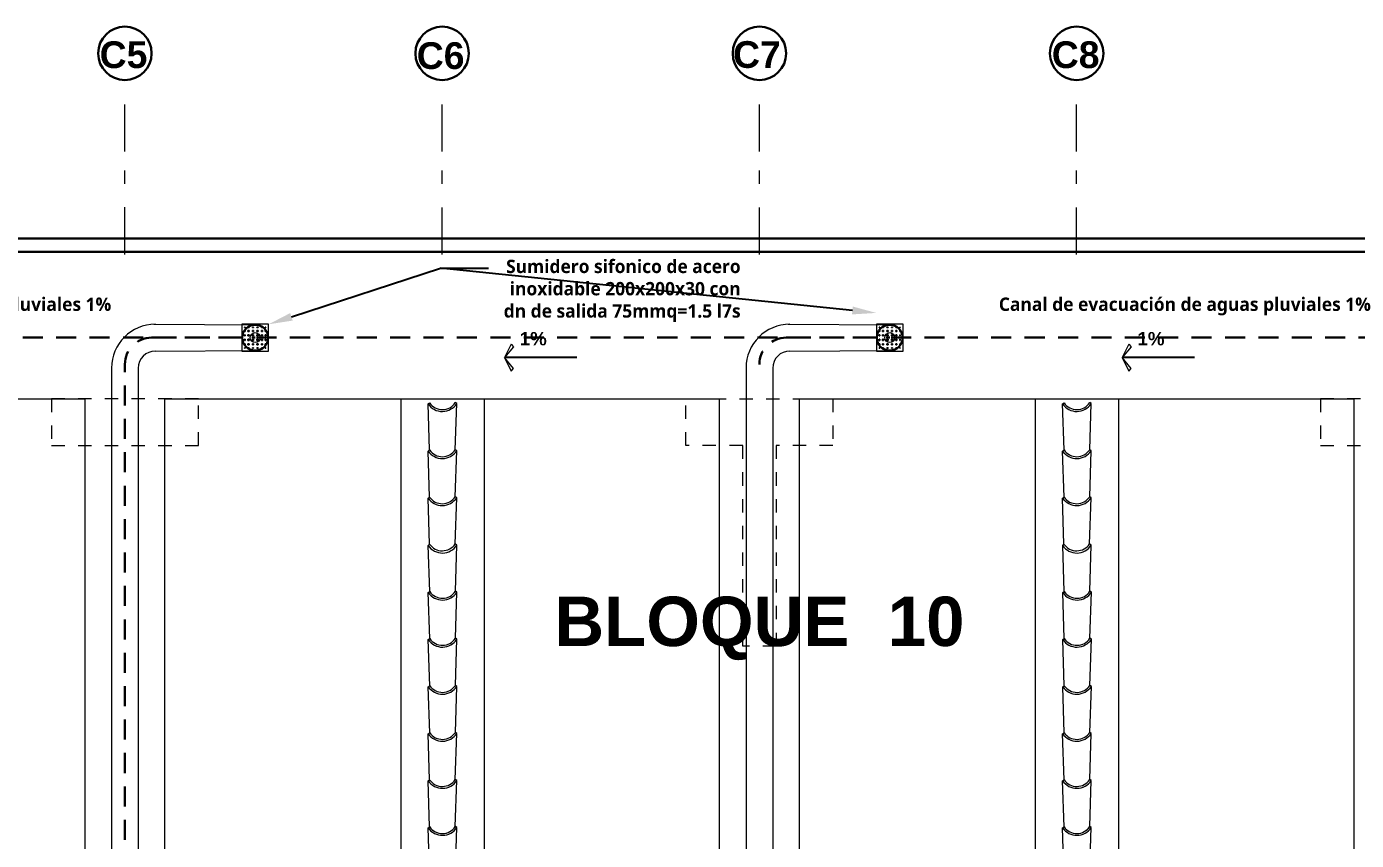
# Model space of a CAD drawing. Header units: metres. Extents: x 27 to 147, y -173 to 8.
# Drawn here: x 63.84 to 73.8, y -104.23 to -98.14 of the extents above; entities that cross this region are included whole.
import ezdxf
from ezdxf import colors
from ezdxf.entities.mleader import LeaderData, LeaderLine
from ezdxf.enums import TextEntityAlignment as Align
from ezdxf.math import Vec2, Vec3

# ---------------------------------------------------------------- set-up
doc = ezdxf.new("R2010")
doc.units = ezdxf.units.M
for name, pattern in [('DASHED2', [0.375, 0.25, -0.125]), ('Dot & Dashed', [0.670277762413025, 0.352777767181396, -0.176388883590699, 0, -0.14111111164093]), ('HIDDEN2', [0.1875, 0.125, -0.0625])]:
    doc.linetypes.add(name, pattern=pattern)
for name, color, linetype, lineweight in [('2D Drafting - General_Pen_No__46', 7, 'Continuous', 25), ('Cotas varias El', 253, 'Continuous', 13), ('Equipamiento SR', 23, 'Continuous', 0), ('GRAFO 0 BLANCO', 7, 'Continuous', 0), ('grafo 2', 31, 'Continuous', 20), ('GRAFO 3', 22, 'Continuous', 30), ('GRAFO 4', 7, 'Continuous', 30), ('GRAFO01', 7, 'Continuous', 0), ('GRfo 3', 7, 'Continuous', 30), ('I.S. CANALETAS', 12, 'Continuous', 0), ('Interior - Mobiliario', 7, 'Continuous', 5), ('letras sr', 7, 'Continuous', 5), ('linea0016', 144, 'HIDDEN2', 9), ('Lineas Referencia', 73, 'Continuous', 13), ('teja andina', 252, 'Continuous', 0), ('TEJAS ANDINA', 253, 'Continuous', 0), ('TEXTOS-SUBTITULO', 7, 'Continuous', 30)]:
    doc.layers.add(name, color=color, linetype=linetype, lineweight=lineweight)
doc.layers.add('Interior - Mobiliario _Pluma_Nº__3', color=7, linetype='Continuous', lineweight=18, true_color=0xff6600)
doc.layers.add('Mobiliario', color=7, linetype='Continuous', lineweight=0, true_color=0x7f7f7f)
doc.styles.add('GENERATED_STYLE_1', font='arialbd.ttf')
doc.styles.add('GENERATED_STYLE_2', font='arial.ttf')
doc.styles.get("Standard").update_dxf_attribs({"font": 'arial.ttf'})
doc.styles.add('TURBO_BASS', font='swisseb.ttf')

# ---------------------------------------------------------------- blocks, each defined once
blk = doc.blocks.new('A$C295C7585')
at = {"layer": 'Mobiliario', "lineweight": 15}
for p, q in [((1.374978025502969, 3.076203088460716), (1.513853283491699, 3.40416242087349)), ((1.513853283491699, 3.40416242087349), (1.527648820229842, 3.406546360073889)), ((1.556330874160267, 2.995064099900674), (1.716417933508637, 3.313533070731637)), ((1.716417933508637, 3.313533070731637), (1.70900166888714, 3.325407371513847)), ((1.222307230775641, 2.745859816847769), (1.36118248876528, 3.073819149260316)), ((1.36118248876528, 3.073819149260316), (1.374978025502969, 3.076203088460716)), ((1.563747138781764, 2.983189799118463), (1.556330874160267, 2.995064099900674)), ((1.403660079433394, 2.6647208282875), (1.563747138781764, 2.983189799118463)), ((1.069636436049223, 2.415516545234141), (1.208511694038407, 2.743475877646915)), ((1.208511694038407, 2.743475877646915), (1.222307230776096, 2.745859816847542)), ((1.250989284706975, 2.334377556673871), (1.411076344054891, 2.652846527505289)), ((1.411076344054891, 2.652846527505289), (1.403660079433394, 2.6647208282875)), ((0.9169656413223493, 2.085173273620967), (1.055840899311079, 2.413132606033741)), ((1.055840899311079, 2.413132606033741), (1.069636436048768, 2.415516545234595)), ((1.098318489980102, 2.004034285060698), (1.258405549328472, 2.322503255891888)), ((1.258405549328472, 2.322503255891888), (1.25098928470652, 2.334377556674326)), ((0.7650785429282223, 1.751017721853714), (0.9031190902182971, 2.079350511766734)), ((0.9031190902182971, 2.079350511766734), (0.9169656413223493, 2.085173273620967)), ((0.94643139158552, 1.66987873329299), (1.10492039455994, 1.989062689736784)), ((1.10492039455994, 1.989062689736784), (1.098439325062163, 2.004274668164622)), ((0.7512830061905333, 1.748633782652632), (0.7650785429282223, 1.751017721853486)), ((0.612407748201349, 1.420674450239858), (0.7512830061905333, 1.748633782652632)), ((0.7937605968586467, 1.339535461679816), (0.953847656207472, 1.658004432511007)), ((0.953847656207472, 1.658004432511007), (0.94643139158552, 1.66987873329299)), ((0.4597369534749305, 1.090331178626684), (0.5986122114636601, 1.418290511039459)), ((0.5986122114636601, 1.418290511039459), (0.6124077482018038, 1.420674450240085)), ((0.8011768614805987, 1.327661160897833), (0.7937605968591015, 1.339535461679816)), ((0.6410898021322282, 1.009192190066642), (0.8011768614805987, 1.327661160897833)), ((0.3070661587476025, 0.7599879070137376), (0.4459414167367868, 1.087947239426285)), ((0.4459414167367868, 1.087947239426285), (0.4597369534749305, 1.090331178626911)), ((0.4884190074053549, 0.6788489184534683), (0.6485060667537255, 0.997317889284659)), ((0.6485060667537255, 0.997317889284659), (0.6410898021322282, 1.009192190066642)), ((0.1543953640207292, 0.4296446354001091), (0.2932706220099135, 0.757603967813111)), ((0.2932706220099135, 0.757603967813111), (0.3070661587480572, 0.7599879070135103)), ((0.3357482126784817, 0.3485056468398398), (0.4958352720268522, 0.6669746176712579)), ((0.4958352720268522, 0.6669746176712579), (0.4884190074053549, 0.6788489184534683)), ((0.001724569293855893, 0.09930136378693533), (0.1405998272830402, 0.4272606961997099)), ((0.1405998272830402, 0.4272606961997099), (0.1543953640207292, 0.4296446354007912)), ((0.1830774179516084, 0.01816237522666597), (0.3431644773004336, 0.3366313460578567)), ((0.3431644773004336, 0.3366313460578567), (0.3357482126784817, 0.3485056468402945))]:
    blk.add_line(p, q, dxfattribs=at)
for centre, radius, start, end in [((1.64559542193274, 3.42692813519011), 0.1336946849706216, 189.8041789864884, 301.9874291323811), ((1.64559542193274, 3.42692813519011), 0.1196946849706216, 189.8041789864884, 301.9874291323811), ((1.492924627205866, 3.096584863576936), 0.1336946849706216, 189.8041789864884, 301.9874291323811), ((1.492924627205866, 3.096584863576936), 0.1196946849706216, 189.8041789864884, 301.9874291323811), ((1.340253832479448, 2.766241591963535), 0.1336946849706216, 189.8041789864884, 301.9874291323811), ((1.340253832479448, 2.766241591963535), 0.1196946849706216, 189.8041789864884, 301.9874291323811), ((1.187583037752574, 2.435898320350134), 0.1336946849706216, 189.8041789864884, 301.9874291323811), ((1.187583037752574, 2.435898320350134), 0.1196946849706216, 189.8041789864884, 301.9874291323811), ((1.034204698330086, 2.101672659223368), 0.1329726096647947, 189.6640148896703, 302.1275932302208), ((1.034912243024337, 2.105555048736051), 0.1196946849706216, 189.8041789864884, 301.9874291323811), ((0.8830251446311195, 1.77139949696948), 0.1196946849706216, 189.8041789864884, 301.9874291323811), ((0.8830251446311195, 1.77139949696948), 0.1336946849706216, 189.8041789864884, 301.9874291323811), ((0.7303543499047009, 1.441056225356306), 0.1336946849706216, 189.8041789864884, 301.9874291323811), ((0.7303543499047009, 1.441056225356306), 0.1196946849706216, 189.8041789864884, 301.9874291323811), ((0.5776835551778277, 1.110712953743132), 0.1336946849706216, 189.8041789864884, 301.9874291323811), ((0.5776835551778277, 1.110712953743132), 0.1196946849706216, 189.8041789864884, 301.9874291323811), ((0.4250127604509544, 0.7803696821295034), 0.1336946849706216, 189.8041789864884, 301.9874291323811), ((0.4250127604509544, 0.7803696821295034), 0.1196946849706216, 189.8041789864884, 301.9874291323811), ((0.2723419657240811, 0.4500264105163296), 0.1336946849706216, 189.8041789864884, 301.9874291323811), ((0.2723419657240811, 0.4500264105163296), 0.1196946849706216, 189.8041789864884, 301.9874291323811), ((0.1196711709962983, 0.119683138902019), 0.1196946849706216, 189.8041789864884, 301.9874291323811)]:
    blk.add_arc(centre, radius, start, end, dxfattribs=at)
blk = doc.blocks.new('Red 18')
at = {"layer": 'GRAFO 0 BLANCO', "linetype": 'Continuous'}
for p, q in [((0.05, 0.2041666666666667), (0.04583333333333334, 0.2041666666666667)), ((0.04583333333333334, 0.2041666666666667), (0.04583333333333334, 0.2)), ((0.04583333333333334, 0.2), (0.04583333333333334, 0.2041666666666667)), ((0.04583333333333334, 0.2041666666666667), (0.05, 0.2041666666666667)), ((0.04583333333333334, 0.2), (0.05, 0.2)), ((0.05, 0.2), (0.04583333333333334, 0.2)), ((0.05, 0.2), (0.05, 0.2041666666666667)), ((0.05, 0.2041666666666667), (0.05, 0.2)), ((0.07916666666666668, 0.2041666666666667), (0.07083333333333333, 0.2041666666666667)), ((0.07083333333333333, 0.2041666666666667), (0.07083333333333333, 0.2)), ((0.07083333333333333, 0.2041666666666667), (0.07916666666666668, 0.2041666666666667)), ((0.07083333333333333, 0.2), (0.07083333333333333, 0.2041666666666667)), ((0.07083333333333333, 0.2), (0.07916666666666668, 0.2)), ((0.07916666666666668, 0.2), (0.07083333333333333, 0.2)), ((0.07916666666666668, 0.2), (0.07916666666666668, 0.2041666666666667)), ((0.07916666666666668, 0.2041666666666667), (0.07916666666666668, 0.2)), ((0.1125, 0.2041666666666667), (0.1041666666666667, 0.2041666666666667)), ((0.1041666666666667, 0.2041666666666667), (0.1041666666666667, 0.2)), ((0.1041666666666667, 0.2041666666666667), (0.1125, 0.2041666666666667)), ((0.1041666666666667, 0.2), (0.1041666666666667, 0.2041666666666667)), ((0.1041666666666667, 0.2), (0.1125, 0.2)), ((0.1125, 0.2), (0.1041666666666667, 0.2)), ((0.1125, 0.2), (0.1125, 0.2041666666666667)), ((0.1125, 0.2041666666666667), (0.1125, 0.2)), ((0.1458333333333333, 0.2041666666666667), (0.1375, 0.2041666666666667)), ((0.1375, 0.2041666666666667), (0.1375, 0.2)), ((0.1375, 0.2041666666666667), (0.1458333333333333, 0.2041666666666667)), ((0.1375, 0.2), (0.1375, 0.2041666666666667)), ((0.1375, 0.2), (0.1458333333333333, 0.2)), ((0.1458333333333333, 0.2), (0.1375, 0.2)), ((0.1458333333333333, 0.2), (0.1458333333333333, 0.2041666666666667)), ((0.1458333333333333, 0.2041666666666667), (0.1458333333333333, 0.2)), ((0.1791666666666666, 0.2041666666666667), (0.1708333333333333, 0.2041666666666667)), ((0.1708333333333333, 0.2041666666666667), (0.1708333333333333, 0.2)), ((0.1708333333333333, 0.2041666666666667), (0.1791666666666666, 0.2041666666666667)), ((0.1708333333333333, 0.2), (0.1708333333333333, 0.2041666666666667)), ((0.1708333333333333, 0.2), (0.1791666666666666, 0.2)), ((0.1791666666666666, 0.2), (0.1708333333333333, 0.2)), ((0.1791666666666666, 0.2), (0.1791666666666666, 0.2041666666666667)), ((0.1791666666666666, 0.2041666666666667), (0.1791666666666666, 0.2)), ((0.2041666666666667, 0.2041666666666667), (0.2, 0.2041666666666667)), ((0.2, 0.2041666666666667), (0.2, 0.2)), ((0.2, 0.2), (0.2, 0.2041666666666667)), ((0.2, 0.2041666666666667), (0.2041666666666667, 0.2041666666666667)), ((0.2, 0.2), (0.2041666666666667, 0.2)), ((0.2041666666666667, 0.2), (0.2, 0.2)), ((0.2041666666666667, 0.2), (0.2041666666666667, 0.2041666666666667)), ((0.2041666666666667, 0.2041666666666667), (0.2041666666666667, 0.2)), ((0.05, 0.1791666666666666), (0.04583333333333334, 0.1791666666666666)), ((0.04583333333333334, 0.1791666666666666), (0.04583333333333334, 0.1708333333333333)), ((0.04583333333333334, 0.1708333333333333), (0.04583333333333334, 0.1791666666666666)), ((0.04583333333333334, 0.1791666666666666), (0.05, 0.1791666666666666)), ((0.04583333333333334, 0.1708333333333333), (0.05, 0.1708333333333333)), ((0.05, 0.1708333333333333), (0.04583333333333334, 0.1708333333333333)), ((0.05, 0.1458333333333333), (0.04583333333333334, 0.1458333333333333)), ((0.04583333333333334, 0.1458333333333333), (0.04583333333333334, 0.1375)), ((0.04583333333333334, 0.1375), (0.04583333333333334, 0.1458333333333333)), ((0.04583333333333334, 0.1458333333333333), (0.05, 0.1458333333333333)), ((0.04583333333333334, 0.1375), (0.05, 0.1375)), ((0.05, 0.1375), (0.04583333333333334, 0.1375)), ((0.05, 0.1125), (0.04583333333333334, 0.1125)), ((0.04583333333333334, 0.1125), (0.04583333333333334, 0.1041666666666667)), ((0.04583333333333334, 0.1041666666666667), (0.04583333333333334, 0.1125)), ((0.04583333333333334, 0.1125), (0.05, 0.1125)), ((0.04583333333333334, 0.1041666666666667), (0.05, 0.1041666666666667)), ((0.05, 0.1041666666666667), (0.04583333333333334, 0.1041666666666667)), ((0.05, 0.1708333333333333), (0.05, 0.1791666666666666)), ((0.05, 0.1791666666666666), (0.05, 0.1708333333333333)), ((0.05, 0.1375), (0.05, 0.1458333333333333)), ((0.05, 0.1458333333333333), (0.05, 0.1375)), ((0.05, 0.1041666666666667), (0.05, 0.1125)), ((0.05, 0.1125), (0.05, 0.1041666666666667)), ((0.07916666666666668, 0.1791666666666666), (0.07083333333333333, 0.1791666666666666)), ((0.07083333333333333, 0.1791666666666666), (0.07083333333333333, 0.1708333333333333)), ((0.07083333333333333, 0.1708333333333333), (0.07083333333333333, 0.1791666666666666)), ((0.07083333333333333, 0.1791666666666666), (0.07916666666666668, 0.1791666666666666)), ((0.07083333333333333, 0.1708333333333333), (0.07916666666666668, 0.1708333333333333)), ((0.07916666666666668, 0.1708333333333333), (0.07083333333333333, 0.1708333333333333)), ((0.07916666666666668, 0.1458333333333333), (0.07083333333333333, 0.1458333333333333)), ((0.07083333333333333, 0.1458333333333333), (0.07083333333333333, 0.1375)), ((0.07083333333333333, 0.1375), (0.07083333333333333, 0.1458333333333333)), ((0.07083333333333333, 0.1458333333333333), (0.07916666666666668, 0.1458333333333333)), ((0.07083333333333333, 0.1375), (0.07916666666666668, 0.1375)), ((0.07916666666666668, 0.1375), (0.07083333333333333, 0.1375)), ((0.07916666666666668, 0.1125), (0.07083333333333333, 0.1125)), ((0.07083333333333333, 0.1125), (0.07083333333333333, 0.1041666666666667)), ((0.07083333333333333, 0.1041666666666667), (0.07083333333333333, 0.1125)), ((0.07083333333333333, 0.1125), (0.07916666666666668, 0.1125)), ((0.07083333333333333, 0.1041666666666667), (0.07916666666666668, 0.1041666666666667)), ((0.07916666666666668, 0.1041666666666667), (0.07083333333333333, 0.1041666666666667)), ((0.07916666666666668, 0.1708333333333333), (0.07916666666666668, 0.1791666666666666)), ((0.07916666666666668, 0.1791666666666666), (0.07916666666666668, 0.1708333333333333)), ((0.07916666666666668, 0.1375), (0.07916666666666668, 0.1458333333333333)), ((0.07916666666666668, 0.1458333333333333), (0.07916666666666668, 0.1375)), ((0.07916666666666668, 0.1041666666666667), (0.07916666666666668, 0.1125)), ((0.07916666666666668, 0.1125), (0.07916666666666668, 0.1041666666666667)), ((0.1125, 0.1791666666666666), (0.1041666666666667, 0.1791666666666666)), ((0.1041666666666667, 0.1791666666666666), (0.1041666666666667, 0.1708333333333333)), ((0.1041666666666667, 0.1708333333333333), (0.1041666666666667, 0.1791666666666666)), ((0.1041666666666667, 0.1791666666666666), (0.1125, 0.1791666666666666)), ((0.1041666666666667, 0.1708333333333333), (0.1125, 0.1708333333333333)), ((0.1125, 0.1708333333333333), (0.1041666666666667, 0.1708333333333333)), ((0.1125, 0.1458333333333333), (0.1041666666666667, 0.1458333333333333)), ((0.1041666666666667, 0.1458333333333333), (0.1041666666666667, 0.1375)), ((0.1041666666666667, 0.1375), (0.1041666666666667, 0.1458333333333333)), ((0.1041666666666667, 0.1458333333333333), (0.1125, 0.1458333333333333)), ((0.1041666666666667, 0.1375), (0.1125, 0.1375)), ((0.1125, 0.1375), (0.1041666666666667, 0.1375)), ((0.1125, 0.1125), (0.1041666666666667, 0.1125)), ((0.1041666666666667, 0.1125), (0.1041666666666667, 0.1041666666666667)), ((0.1041666666666667, 0.1041666666666667), (0.1041666666666667, 0.1125)), ((0.1041666666666667, 0.1125), (0.1125, 0.1125)), ((0.1041666666666667, 0.1041666666666667), (0.1125, 0.1041666666666667)), ((0.1125, 0.1041666666666667), (0.1041666666666667, 0.1041666666666667)), ((0.1125, 0.1708333333333333), (0.1125, 0.1791666666666666)), ((0.1125, 0.1791666666666666), (0.1125, 0.1708333333333333)), ((0.1125, 0.1375), (0.1125, 0.1458333333333333)), ((0.1125, 0.1458333333333333), (0.1125, 0.1375)), ((0.1125, 0.1041666666666667), (0.1125, 0.1125)), ((0.1125, 0.1125), (0.1125, 0.1041666666666667)), ((0.1458333333333333, 0.1791666666666666), (0.1375, 0.1791666666666666)), ((0.1375, 0.1791666666666666), (0.1375, 0.1708333333333333)), ((0.1375, 0.1708333333333333), (0.1375, 0.1791666666666666)), ((0.1375, 0.1791666666666666), (0.1458333333333333, 0.1791666666666666)), ((0.1375, 0.1708333333333333), (0.1458333333333333, 0.1708333333333333)), ((0.1458333333333333, 0.1708333333333333), (0.1375, 0.1708333333333333)), ((0.1458333333333333, 0.1458333333333333), (0.1375, 0.1458333333333333)), ((0.1375, 0.1458333333333333), (0.1375, 0.1375)), ((0.1375, 0.1375), (0.1375, 0.1458333333333333)), ((0.1375, 0.1458333333333333), (0.1458333333333333, 0.1458333333333333)), ((0.1375, 0.1375), (0.1458333333333333, 0.1375)), ((0.1458333333333333, 0.1375), (0.1375, 0.1375)), ((0.1458333333333333, 0.1125), (0.1375, 0.1125)), ((0.1375, 0.1125), (0.1375, 0.1041666666666667)), ((0.1375, 0.1041666666666667), (0.1375, 0.1125)), ((0.1375, 0.1125), (0.1458333333333333, 0.1125)), ((0.1375, 0.1041666666666667), (0.1458333333333333, 0.1041666666666667)), ((0.1458333333333333, 0.1041666666666667), (0.1375, 0.1041666666666667)), ((0.1458333333333333, 0.1708333333333333), (0.1458333333333333, 0.1791666666666666)), ((0.1458333333333333, 0.1791666666666666), (0.1458333333333333, 0.1708333333333333)), ((0.1458333333333333, 0.1375), (0.1458333333333333, 0.1458333333333333)), ((0.1458333333333333, 0.1458333333333333), (0.1458333333333333, 0.1375)), ((0.1458333333333333, 0.1041666666666667), (0.1458333333333333, 0.1125)), ((0.1458333333333333, 0.1125), (0.1458333333333333, 0.1041666666666667)), ((0.1791666666666666, 0.1791666666666666), (0.1708333333333333, 0.1791666666666666)), ((0.1708333333333333, 0.1791666666666666), (0.1708333333333333, 0.1708333333333333)), ((0.1708333333333333, 0.1708333333333333), (0.1708333333333333, 0.1791666666666666)), ((0.1708333333333333, 0.1791666666666666), (0.1791666666666666, 0.1791666666666666)), ((0.1708333333333333, 0.1708333333333333), (0.1791666666666666, 0.1708333333333333)), ((0.1791666666666666, 0.1708333333333333), (0.1708333333333333, 0.1708333333333333)), ((0.1791666666666666, 0.1458333333333333), (0.1708333333333333, 0.1458333333333333)), ((0.1708333333333333, 0.1458333333333333), (0.1708333333333333, 0.1375)), ((0.1708333333333333, 0.1375), (0.1708333333333333, 0.1458333333333333)), ((0.1708333333333333, 0.1458333333333333), (0.1791666666666666, 0.1458333333333333)), ((0.1708333333333333, 0.1375), (0.1791666666666666, 0.1375)), ((0.1791666666666666, 0.1375), (0.1708333333333333, 0.1375)), ((0.1791666666666666, 0.1125), (0.1708333333333333, 0.1125)), ((0.1708333333333333, 0.1125), (0.1708333333333333, 0.1041666666666667)), ((0.1708333333333333, 0.1041666666666667), (0.1708333333333333, 0.1125)), ((0.1708333333333333, 0.1125), (0.1791666666666666, 0.1125)), ((0.1708333333333333, 0.1041666666666667), (0.1791666666666666, 0.1041666666666667)), ((0.1791666666666666, 0.1041666666666667), (0.1708333333333333, 0.1041666666666667)), ((0.1791666666666666, 0.1708333333333333), (0.1791666666666666, 0.1791666666666666)), ((0.1791666666666666, 0.1791666666666666), (0.1791666666666666, 0.1708333333333333)), ((0.1791666666666666, 0.1375), (0.1791666666666666, 0.1458333333333333)), ((0.1791666666666666, 0.1458333333333333), (0.1791666666666666, 0.1375)), ((0.1791666666666666, 0.1041666666666667), (0.1791666666666666, 0.1125)), ((0.1791666666666666, 0.1125), (0.1791666666666666, 0.1041666666666667)), ((0.2041666666666667, 0.1791666666666666), (0.2, 0.1791666666666666)), ((0.2, 0.1791666666666666), (0.2, 0.1708333333333333)), ((0.2, 0.1708333333333333), (0.2, 0.1791666666666666)), ((0.2, 0.1791666666666666), (0.2041666666666667, 0.1791666666666666)), ((0.2, 0.1708333333333333), (0.2041666666666667, 0.1708333333333333)), ((0.2041666666666667, 0.1708333333333333), (0.2, 0.1708333333333333)), ((0.2041666666666667, 0.1458333333333333), (0.2, 0.1458333333333333)), ((0.2, 0.1458333333333333), (0.2, 0.1375)), ((0.2, 0.1375), (0.2, 0.1458333333333333)), ((0.2, 0.1458333333333333), (0.2041666666666667, 0.1458333333333333)), ((0.2, 0.1375), (0.2041666666666667, 0.1375)), ((0.2041666666666667, 0.1375), (0.2, 0.1375)), ((0.2041666666666667, 0.1125), (0.2, 0.1125)), ((0.2, 0.1125), (0.2, 0.1041666666666667)), ((0.2, 0.1041666666666667), (0.2, 0.1125)), ((0.2, 0.1125), (0.2041666666666667, 0.1125)), ((0.2, 0.1041666666666667), (0.2041666666666667, 0.1041666666666667)), ((0.2041666666666667, 0.1041666666666667), (0.2, 0.1041666666666667)), ((0.2041666666666667, 0.1708333333333333), (0.2041666666666667, 0.1791666666666666)), ((0.2041666666666667, 0.1791666666666666), (0.2041666666666667, 0.1708333333333333)), ((0.2041666666666667, 0.1375), (0.2041666666666667, 0.1458333333333333)), ((0.2041666666666667, 0.1458333333333333), (0.2041666666666667, 0.1375)), ((0.2041666666666667, 0.1041666666666667), (0.2041666666666667, 0.1125)), ((0.2041666666666667, 0.1125), (0.2041666666666667, 0.1041666666666667)), ((0.05, 0.07916666666666668), (0.04583333333333334, 0.07916666666666668)), ((0.04583333333333334, 0.07916666666666668), (0.04583333333333334, 0.07083333333333333)), ((0.04583333333333334, 0.07083333333333333), (0.04583333333333334, 0.07916666666666668)), ((0.04583333333333334, 0.07916666666666668), (0.05, 0.07916666666666668)), ((0.04583333333333334, 0.07083333333333333), (0.05, 0.07083333333333333)), ((0.05, 0.07083333333333333), (0.04583333333333334, 0.07083333333333333)), ((0.05, 0.05), (0.04583333333333334, 0.05)), ((0.04583333333333334, 0.05), (0.04583333333333334, 0.04583333333333334)), ((0.04583333333333334, 0.04583333333333334), (0.04583333333333334, 0.05)), ((0.04583333333333334, 0.05), (0.05, 0.05)), ((0.04583333333333334, 0.04583333333333334), (0.05, 0.04583333333333334)), ((0.05, 0.04583333333333334), (0.04583333333333334, 0.04583333333333334)), ((0.05, 0.07083333333333333), (0.05, 0.07916666666666668)), ((0.05, 0.07916666666666668), (0.05, 0.07083333333333333)), ((0.05, 0.04583333333333334), (0.05, 0.05)), ((0.05, 0.05), (0.05, 0.04583333333333334)), ((0.07916666666666668, 0.07916666666666668), (0.07083333333333333, 0.07916666666666668)), ((0.07083333333333333, 0.07916666666666668), (0.07083333333333333, 0.07083333333333333)), ((0.07083333333333333, 0.07083333333333333), (0.07083333333333333, 0.07916666666666668)), ((0.07083333333333333, 0.07916666666666668), (0.07916666666666668, 0.07916666666666668)), ((0.07083333333333333, 0.07083333333333333), (0.07916666666666668, 0.07083333333333333)), ((0.07916666666666668, 0.07083333333333333), (0.07083333333333333, 0.07083333333333333)), ((0.07916666666666668, 0.05), (0.07083333333333333, 0.05)), ((0.07083333333333333, 0.05), (0.07083333333333333, 0.04583333333333334)), ((0.07083333333333333, 0.05), (0.07916666666666668, 0.05)), ((0.07083333333333333, 0.04583333333333334), (0.07083333333333333, 0.05)), ((0.07083333333333333, 0.04583333333333334), (0.07916666666666668, 0.04583333333333334)), ((0.07916666666666668, 0.04583333333333334), (0.07083333333333333, 0.04583333333333334)), ((0.07916666666666668, 0.07083333333333333), (0.07916666666666668, 0.07916666666666668)), ((0.07916666666666668, 0.07916666666666668), (0.07916666666666668, 0.07083333333333333)), ((0.07916666666666668, 0.04583333333333334), (0.07916666666666668, 0.05)), ((0.07916666666666668, 0.05), (0.07916666666666668, 0.04583333333333334)), ((0.1125, 0.07916666666666668), (0.1041666666666667, 0.07916666666666668)), ((0.1041666666666667, 0.07916666666666668), (0.1041666666666667, 0.07083333333333333)), ((0.1041666666666667, 0.07083333333333333), (0.1041666666666667, 0.07916666666666668)), ((0.1041666666666667, 0.07916666666666668), (0.1125, 0.07916666666666668)), ((0.1041666666666667, 0.07083333333333333), (0.1125, 0.07083333333333333)), ((0.1125, 0.07083333333333333), (0.1041666666666667, 0.07083333333333333)), ((0.1125, 0.05), (0.1041666666666667, 0.05)), ((0.1041666666666667, 0.05), (0.1041666666666667, 0.04583333333333334)), ((0.1041666666666667, 0.05), (0.1125, 0.05)), ((0.1041666666666667, 0.04583333333333334), (0.1041666666666667, 0.05)), ((0.1041666666666667, 0.04583333333333334), (0.1125, 0.04583333333333334)), ((0.1125, 0.04583333333333334), (0.1041666666666667, 0.04583333333333334)), ((0.1125, 0.07083333333333333), (0.1125, 0.07916666666666668)), ((0.1125, 0.07916666666666668), (0.1125, 0.07083333333333333)), ((0.1125, 0.04583333333333334), (0.1125, 0.05)), ((0.1125, 0.05), (0.1125, 0.04583333333333334)), ((0.1458333333333333, 0.07916666666666668), (0.1375, 0.07916666666666668)), ((0.1375, 0.07916666666666668), (0.1375, 0.07083333333333333)), ((0.1375, 0.07083333333333333), (0.1375, 0.07916666666666668)), ((0.1375, 0.07916666666666668), (0.1458333333333333, 0.07916666666666668)), ((0.1375, 0.07083333333333333), (0.1458333333333333, 0.07083333333333333)), ((0.1458333333333333, 0.07083333333333333), (0.1375, 0.07083333333333333)), ((0.1458333333333333, 0.05), (0.1375, 0.05)), ((0.1375, 0.05), (0.1375, 0.04583333333333334)), ((0.1375, 0.05), (0.1458333333333333, 0.05)), ((0.1375, 0.04583333333333334), (0.1375, 0.05)), ((0.1375, 0.04583333333333334), (0.1458333333333333, 0.04583333333333334)), ((0.1458333333333333, 0.04583333333333334), (0.1375, 0.04583333333333334)), ((0.1458333333333333, 0.07083333333333333), (0.1458333333333333, 0.07916666666666668)), ((0.1458333333333333, 0.07916666666666668), (0.1458333333333333, 0.07083333333333333)), ((0.1458333333333333, 0.04583333333333334), (0.1458333333333333, 0.05)), ((0.1458333333333333, 0.05), (0.1458333333333333, 0.04583333333333334)), ((0.1791666666666666, 0.07916666666666668), (0.1708333333333333, 0.07916666666666668)), ((0.1708333333333333, 0.07916666666666668), (0.1708333333333333, 0.07083333333333333)), ((0.1708333333333333, 0.07083333333333333), (0.1708333333333333, 0.07916666666666668)), ((0.1708333333333333, 0.07916666666666668), (0.1791666666666666, 0.07916666666666668)), ((0.1708333333333333, 0.07083333333333333), (0.1791666666666666, 0.07083333333333333)), ((0.1791666666666666, 0.07083333333333333), (0.1708333333333333, 0.07083333333333333)), ((0.1791666666666666, 0.05), (0.1708333333333333, 0.05)), ((0.1708333333333333, 0.05), (0.1708333333333333, 0.04583333333333334)), ((0.1708333333333333, 0.05), (0.1791666666666666, 0.05)), ((0.1708333333333333, 0.04583333333333334), (0.1708333333333333, 0.05)), ((0.1708333333333333, 0.04583333333333334), (0.1791666666666666, 0.04583333333333334)), ((0.1791666666666666, 0.04583333333333334), (0.1708333333333333, 0.04583333333333334)), ((0.1791666666666666, 0.07083333333333333), (0.1791666666666666, 0.07916666666666668)), ((0.1791666666666666, 0.07916666666666668), (0.1791666666666666, 0.07083333333333333)), ((0.1791666666666666, 0.04583333333333334), (0.1791666666666666, 0.05)), ((0.1791666666666666, 0.05), (0.1791666666666666, 0.04583333333333334)), ((0.2041666666666667, 0.07916666666666668), (0.2, 0.07916666666666668)), ((0.2, 0.07916666666666668), (0.2, 0.07083333333333333)), ((0.2, 0.07083333333333333), (0.2, 0.07916666666666668)), ((0.2, 0.07916666666666668), (0.2041666666666667, 0.07916666666666668)), ((0.2, 0.07083333333333333), (0.2041666666666667, 0.07083333333333333)), ((0.2041666666666667, 0.07083333333333333), (0.2, 0.07083333333333333)), ((0.2041666666666667, 0.05), (0.2, 0.05)), ((0.2, 0.05), (0.2, 0.04583333333333334)), ((0.2, 0.04583333333333334), (0.2, 0.05)), ((0.2, 0.05), (0.2041666666666667, 0.05)), ((0.2, 0.04583333333333334), (0.2041666666666667, 0.04583333333333334)), ((0.2041666666666667, 0.04583333333333334), (0.2, 0.04583333333333334)), ((0.2041666666666667, 0.07083333333333333), (0.2041666666666667, 0.07916666666666668)), ((0.2041666666666667, 0.07916666666666668), (0.2041666666666667, 0.07083333333333333)), ((0.2041666666666667, 0.04583333333333334), (0.2041666666666667, 0.05)), ((0.2041666666666667, 0.05), (0.2041666666666667, 0.04583333333333334))]:
    blk.add_line(p, q, dxfattribs=at)
at = {"layer": 'GRAFO01'}
blk.add_lwpolyline([(0.02500000000000005, 0.02500000000000141), (0.2250000000000001, 0.02500000000000141), (0.2250000000000001, 0.2250000000000014), (0.02500000000000005, 0.2250000000000014)], close=True, dxfattribs=at)
at = {"layer": 'Interior - Mobiliario _Pluma_Nº__3', "linetype": 'Continuous'}
for p, q in [((0.2250000000000001, 0.2250000000000014), (0.02500000000000005, 0.2250000000000014)), ((0.02500000000000005, 0.2250000000000014), (0.02500000000000005, 0.02500000000000141)), ((0.2250000000000001, 0.02500000000000141), (0.2250000000000001, 0.2250000000000014)), ((0.02500000000000005, 0.02500000000000141), (0.2250000000000001, 0.02500000000000141))]:
    blk.add_line(p, q, dxfattribs=at)
blk = doc.blocks.new('FLECHA')
at = {"layer": 'grafo 2', "ltscale": 0.05}
for p, q in [((674350.4068813783, 8489809.493097022, -2.952000000000225), (674350.3571751671, 8489809.392813733, -2.952000000000225)), ((674350.4068813783, 8489809.493097022, -2.952000000000225), (674350.4259006998, 8489809.474077702, -2.952000000000225)), ((674350.4259006998, 8489809.474077702, -2.952000000000225), (674350.3571751671, 8489809.392813733, -2.952000000000225)), ((674350.4259006998, 8489809.311549768, -2.952000000000225), (674350.3571751671, 8489809.392813733, -2.952000000000225)), ((674350.4068813783, 8489809.292530447, -2.952000000000225), (674350.4259006998, 8489809.311549768, -2.952000000000225))]:
    blk.add_line(p, q, dxfattribs=at)
at = {"layer": 'grafo 2', "lineweight": 25}
blk.add_line((674350.8988359317, 8489809.392813733, -2.952000000000225), (674350.3571751671, 8489809.392813733, -2.952000000000225), dxfattribs=at)
at = {"layer": 'grafo 2'}
blk.add_line((674350.3571751671, 8489809.392813733, -2.952000000000225), (674350.4068813783, 8489809.292530447, -2.952000000000225), dxfattribs=at)

msp = doc.modelspace()

# ---------------------------------------------------------------- linework, layer by layer
at = {"layer": 'Cotas varias El', "linetype": 'Dot & Dashed'}
for p, q in [((64.57742501117218, -99.84359367667263), (64.57742501117218, -98.5386502879296)), ((66.9524270631506, -99.844076175479), (66.9524270631506, -98.53913278673598)), ((69.32742644929033, -99.84407619424404), (69.32742644929033, -98.53913280550101)), ((71.70242545242786, -99.84407744672642), (71.70242545242786, -98.53913405798339))]:
    msp.add_line(p, q, dxfattribs=at)
at = {"layer": 'Cotas varias El'}
for p, q in [((66.64277191311771, -100.9233819399715), (66.64277191311771, -111.2234833549913)), ((67.2662341104741, -100.9233819399715), (67.2662341104741, -111.2234833549913)), ((71.39277193328098, -100.9233760752046), (71.39277193328098, -111.2234774902244)), ((72.01623413063726, -100.9233760752046), (72.01623413063726, -111.2234774902244))]:
    msp.add_line(p, q, dxfattribs=at)
at = {"layer": 'Equipamiento SR'}
for points in [[(60.12742384987109, -100.9234501526644), (64.27742568816518, -100.9234501526644), (64.27742568816518, -111.2234777838659), (60.12742384987109, -111.2234777838659)], [(60.12742384987109, -100.9234501526644), (64.27742568816518, -100.9234501526644), (64.27742568816518, -111.2234777838659), (60.12742384987109, -111.2234777838659)], [(64.8774256881652, -100.9234501526644), (69.02742570832845, -100.9234501526644), (69.02742570832845, -111.2234777838659), (64.8774256881652, -111.2234777838659)], [(64.8774256881652, -100.923455723698), (69.02742570832845, -100.923455723698), (69.02742570832845, -111.2234833548996), (64.8774256881652, -111.2234833548996)], [(69.62742570832847, -100.9234498589311), (73.77742572849172, -100.9234498589311), (73.77742572849172, -111.2234774901327), (69.62742570832847, -111.2234774901327)]]:
    msp.add_lwpolyline(points, close=True, dxfattribs=at)
at = {"layer": 'GRAFO 3', "linetype": 'Continuous'}
for centre in [(64.57742497119148, -98.33865028792961), (66.95242588835742, -98.33865026916457), (69.32742527449716, -98.33865028792961), (71.70242427763469, -98.33865154041199)]:
    msp.add_circle(centre, 0.2, dxfattribs=at)
at = {"layer": 'GRAFO 4', "linetype": 'Continuous'}
msp.add_lwpolyline([(54.92742397717905, -100.923455723698), (54.92742397717905, -99.72345572369805), (83.72742807929569, -99.72345572369805), (83.72742807929569, -100.923455723698)], dxfattribs=at)
for points in [[(54.92742397717905, -99.72345572369805), (83.72742807929569, -99.72345572369805), (83.72742808032808, -111.3234777838659), (54.92742397821155, -111.3234777838659)], [(55.02742397718794, -99.82345572369807), (83.62742807930454, -99.82345572369807), (83.62742808031919, -111.2234777838659), (55.02742397820259, -111.2234777838659)]]:
    msp.add_lwpolyline(points, close=True, dxfattribs=at)
at = {"layer": 'GRAFO01', "color": 251, "linetype": 'DASHED2', "lineweight": 9, "ltscale": 0.2}
for points in [[(64.02742579967344, -101.2734500971761), (65.12742579965152, -101.273450213596), (65.12742614867602, -100.9234502136379), (64.0274261486984, -100.9234500972178)], [(69.45242761620341, -102.7734844016975), (69.20242761620341, -102.7734844016975), (69.20242505168744, -101.2734501920335), (68.77742588267256, -101.273450570143), (68.77742588303454, -100.9234502727985), (69.8774255336225, -100.9234497372055), (69.8774255336225, -101.2734507425629), (69.45242505573651, -101.2734868097418)], [(73.5274256370592, -101.2734866933218), (74.62742563703728, -101.2734868097417), (74.62742598606178, -100.9234868097836), (73.52742598608415, -100.9234866933635)]]:
    msp.add_lwpolyline(points, close=True, dxfattribs=at)
at = {"layer": 'GRfo 3'}
for centre in [(65.55293990188932, -100.4658983584575), (70.30293983548563, -100.4658988611805)]:
    msp.add_circle(centre, 0.0966952781077453, dxfattribs=at)
at = {"layer": 'I.S. CANALETAS'}
for p, q in [((64.47720078785267, -100.6939194879776), (64.47720078785244, -111.2234917044764)), ((64.47742717562107, -100.6936690048125), (64.47743252568421, -111.2234917551665)), ((64.67720078785271, -100.6939194879776), (64.67720078785226, -111.2234917044764)), ((69.22720072144898, -100.6939199907007), (69.22720072144875, -111.2234922071994)), ((69.42720072144903, -100.6939199907007), (69.42720072144857, -111.2234922071994))]:
    msp.add_line(p, q, dxfattribs=at)
for points in [[(64.792919606606, -100.3661136746452), (65.55293990188932, -100.3692030803497)], [(69.54291954020232, -100.3661141773683), (70.30293983548563, -100.3692035830728)], [(64.8052379707284, -100.5658823051015), (65.55293990188932, -100.5625936365652)], [(69.55523790432471, -100.5658828078245), (70.30293983548563, -100.5625941392883)]]:
    msp.add_lwpolyline(points, dxfattribs=at)
for centre in [(65.55293990188932, -100.4658983584575), (65.55316461783207, -100.4657837241171), (65.55316568403953, -100.4657656372831), (70.30293983548563, -100.4658988611805), (70.3031645514285, -100.4657842268402), (70.30316561763584, -100.4657661400062)]:
    msp.add_circle(centre, 0.0375, dxfattribs=at)
for centre, radius, start in [((64.8052379707284, -100.6939194879776), 0.3280371828760508, 90.00000000003908), ((69.55523790432471, -100.6939199907007), 0.3280371828760508, 90.00000000003908), ((64.8052379707284, -100.6939194879776), 0.1280371828760508, 90), ((69.55523790432471, -100.6939199907007), 0.1280371828760508, 90)]:
    msp.add_arc(centre, radius, start, 180, dxfattribs=at)
at = {"layer": 'linea0016', "linetype": 'HIDDEN2', "lineweight": 30, "ltscale": 1.2}
for p, q in [((82.46321615978786, -100.4657671977896), (56.05316312350863, -100.4657837241171)), ((64.77719916553929, -100.4658823051025), (65.55293990188932, -100.4658983584575)), ((69.5271990991356, -100.4658828078257), (70.30293983548563, -100.4658988611805)), ((64.57719916553924, -111.2235721863383), (64.57719916553924, -100.6658823051025))]:
    msp.add_line(p, q, dxfattribs=at)
at = {"layer": 'linea0016', "linetype": 'HIDDEN2', "lineweight": 30, "ltscale": 0.9}
for centre in [(64.77719916553929, -100.6658823051025), (69.5271990991356, -100.6658828078256)]:
    msp.add_arc(centre, 0.2, 90, 180, dxfattribs=at)
at = {"layer": 'teja andina', "lineweight": 15}
for p, q in [((66.84725322109227, -100.9620986548792), (66.85840612221375, -100.9544139181276)), ((66.85815797264081, -101.306479171582), (66.84725322109227, -100.9620986548792)), ((67.05035192817274, -101.3042657687637), (67.06192700000281, -100.9596263630419)), ((67.06192700000281, -100.9596263630419), (67.05060007774534, -100.9522005153093)), ((71.59725324125554, -100.9620927901122), (71.60840614237702, -100.9544080533607)), ((71.60815799280397, -101.3064733068151), (71.59725324125554, -100.9620927901122)), ((71.80035194833602, -101.3042599039967), (71.81192702016608, -100.959620498275)), ((71.81192702016608, -100.959620498275), (71.8006000979085, -100.9521946505424)), ((66.84700507151979, -101.3141639083337), (66.85815797264127, -101.306479171582)), ((66.85790982306878, -101.6585444250366), (66.84700507151979, -101.3141639083337)), ((67.05010377860083, -101.6563310222183), (67.06167885043033, -101.3116916164963)), ((67.06167885043033, -101.3116916164963), (67.05035192817274, -101.3042657687637)), ((71.59700509168306, -101.3141580435668), (71.60815799280454, -101.3064733068151)), ((71.60790984323205, -101.6585385602697), (71.59700509168306, -101.3141580435668)), ((71.8001037987641, -101.6563251574513), (71.81167887059348, -101.3116857517294)), ((71.81167887059348, -101.3116857517294), (71.80035194833602, -101.3042599039967)), ((66.84675692194685, -101.6662291617883), (66.85790982306821, -101.6585444250364)), ((66.8576616734963, -102.010609678491), (66.84675692194685, -101.6662291617883)), ((67.04985562902834, -102.0083962756727), (67.0614307008583, -101.6637568699507)), ((67.0614307008583, -101.6637568699507), (67.05010377860026, -101.6563310222181)), ((71.59675694211012, -101.6662232970214), (71.60790984323148, -101.6585385602694)), ((71.60766169365957, -102.010603813724), (71.59675694211012, -101.6662232970214)), ((71.7998556491915, -102.0083904109057), (71.81143072102145, -101.6637510051838)), ((71.81143072102145, -101.6637510051838), (71.80010379876353, -101.6563251574511)), ((66.84785750958861, -102.0213359923353), (66.8576616734963, -102.010609678491)), ((66.85964687007561, -102.3657063214324), (66.84785750958861, -102.0213359923353)), ((67.06172231072037, -102.0188730170954), (67.04986436599154, -102.0081361389006)), ((67.05184082560743, -102.3634929186147), (67.06172231072037, -102.0188730170954)), ((71.59785752975188, -102.0213301275684), (71.60766169365957, -102.010603813724)), ((71.60964689023888, -102.3657004566655), (71.59785752975188, -102.0213301275684)), ((71.81172233088364, -102.0188671523284), (71.79986438615481, -102.0081302741336)), ((71.80184084577058, -102.3634870538478), (71.81172233088364, -102.0188671523284)), ((66.84849396895436, -102.3733910581846), (66.85964687007572, -102.3657063214326)), ((66.85939872050335, -102.7177715748874), (66.84849396895436, -102.3733910581846)), ((67.05159267603483, -102.7155581720691), (67.06316774786524, -102.370918766347)), ((67.06316774786524, -102.370918766347), (67.05184082560743, -102.3634929186147)), ((71.59849398911763, -102.3733851934177), (71.60964689023899, -102.3657004566657)), ((71.60939874066662, -102.7177657101205), (71.59849398911763, -102.3733851934177)), ((71.8015926961981, -102.7155523073022), (71.8131677680285, -102.3709129015801)), ((71.8131677680285, -102.3709129015801), (71.80184084577058, -102.3634870538478)), ((66.84824581938187, -102.725456311639), (66.85939872050369, -102.717771574887)), ((66.8591505709312, -103.0698368283416), (66.84824581938187, -102.725456311639)), ((67.05134452646269, -103.0676234255233), (67.06291959829264, -102.7229840198014)), ((67.06291959829264, -102.7229840198014), (67.05159267603528, -102.7155581720689)), ((71.59824583954503, -102.725450446872), (71.60939874066696, -102.7177657101201)), ((71.60915059109448, -103.0698309635747), (71.59824583954503, -102.725450446872)), ((71.80134454662596, -103.0676175607564), (71.81291961845591, -102.7229781550345)), ((71.81291961845591, -102.7229781550345), (71.80159269619855, -102.715552307302)), ((66.84799766980927, -103.0775215650934), (66.85915057093109, -103.0698368283414)), ((66.85890242135815, -103.421902081796), (66.84799766980927, -103.0775215650934)), ((67.0510963768902, -103.4196886789776), (67.06267144872015, -103.0750492732558)), ((67.06267144872015, -103.0750492732558), (67.05134452646269, -103.0676234255233)), ((71.59799768997254, -103.0775157003264), (71.60915059109436, -103.0698309635745)), ((71.60890244152142, -103.421896217029), (71.59799768997254, -103.0775157003264)), ((71.80109639705347, -103.4196828142108), (71.81267146888342, -103.0750434084888)), ((71.81267146888342, -103.0750434084888), (71.80134454662596, -103.0676175607564)), ((66.84774952023679, -103.4295868185477), (66.85890242135872, -103.421902081796)), ((66.8586542717859, -103.7739673352507), (66.84774952023679, -103.4295868185477)), ((67.05084822731783, -103.7717539324325), (67.06242329914778, -103.4271145267103)), ((67.06242329914778, -103.4271145267103), (67.0510963768902, -103.4196886789776)), ((71.59774954040006, -103.4295809537808), (71.60890244152199, -103.4218962170291)), ((71.60865429194905, -103.7739614704839), (71.59774954040006, -103.4295809537808)), ((71.8008482474811, -103.7717480676655), (71.81242331931094, -103.4271086619434)), ((71.81242331931094, -103.4271086619434), (71.80109639705347, -103.4196828142108)), ((66.8475013706643, -103.7816520720023), (66.85865427178555, -103.7739673352502)), ((66.8584061222133, -104.1260325887051), (66.8475013706643, -103.7816520720023)), ((67.05060007774534, -104.1238191858869), (67.06217514957575, -103.7791797801648)), ((67.06217514957575, -103.7791797801648), (67.05084822731772, -103.7717539324321)), ((71.59750139082757, -103.7816462072354), (71.60865429194882, -103.7739614704832)), ((71.60840614237657, -104.1260267239382), (71.59750139082757, -103.7816462072354)), ((71.80060009790861, -104.1238133211199), (71.81217516973891, -103.7791739153978)), ((71.81217516973891, -103.7791739153978), (71.80084824748087, -103.7717480676651))]:
    msp.add_line(p, q, dxfattribs=at)
for centre, radius, start, end in [((66.95375919266019, -100.8887123363698), 0.1293409205322173, 214.568192939296, 326.7514430851888), ((66.95375919266019, -100.8887123363698), 0.1157968302204076, 214.568192939296, 326.7514430851888), ((71.70375921282334, -100.8887064716028), 0.1293409205322173, 214.568192939296, 326.7514430851888), ((71.70375921282334, -100.8887064716028), 0.1157968302204076, 214.568192939296, 326.7514430851888), ((66.95351104308816, -101.2407775898242), 0.1293409205322173, 214.568192939296, 326.7514430851888), ((66.95351104308816, -101.2407775898242), 0.1157968302204076, 214.568192939296, 326.7514430851888), ((71.70351106325131, -101.2407717250572), 0.1293409205322173, 214.568192939296, 326.7514430851888), ((71.70351106325131, -101.2407717250572), 0.1157968302204076, 214.568192939296, 326.7514430851888), ((66.95326289351567, -101.5928428432788), 0.1293409205322173, 214.568192939296, 326.7514430851888), ((66.95326289351567, -101.5928428432788), 0.1157968302204076, 214.568192939296, 326.7514430851888), ((71.70326291367894, -101.5928369785118), 0.1293409205322173, 214.568192939296, 326.7514430851888), ((71.70326291367894, -101.5928369785118), 0.1157968302204076, 214.568192939296, 326.7514430851888), ((66.95396649014708, -101.9486053871786), 0.1286423595926425, 214.428028842479, 326.8916071830312), ((66.95301474394228, -101.9449080967345), 0.1157968302204076, 214.568192939296, 326.7514430851888), ((71.70396651031035, -101.9485995224117), 0.1286423595926425, 214.428028842479, 326.8916071830312), ((71.70301476410555, -101.9449022319676), 0.1157968302204076, 214.568192939296, 326.7514430851888), ((66.95499994052216, -102.300004739675), 0.1293409205322173, 214.568192939296, 326.7514430851888), ((66.95499994052216, -102.300004739675), 0.1157968302204076, 214.568192939296, 326.7514430851888), ((71.70499996068543, -102.299998874908), 0.1293409205322173, 214.568192939296, 326.7514430851888), ((71.70499996068543, -102.299998874908), 0.1157968302204076, 214.568192939296, 326.7514430851888), ((66.95475179095001, -102.6520699931292), 0.1293409205322173, 214.568192939296, 326.7514430851888), ((66.95475179095001, -102.6520699931292), 0.1157968302204076, 214.568192939296, 326.7514430851888), ((71.70475181111328, -102.6520641283623), 0.1293409205322173, 214.568192939296, 326.7514430851888), ((71.70475181111328, -102.6520641283623), 0.1157968302204076, 214.568192939296, 326.7514430851888), ((66.95450364137753, -103.0041352465836), 0.1293409205322173, 214.568192939296, 326.7514430851888), ((66.95450364137753, -103.0041352465836), 0.1157968302204076, 214.568192939296, 326.7514430851888), ((71.7045036615408, -103.0041293818166), 0.1293409205322173, 214.568192939296, 326.7514430851888), ((71.7045036615408, -103.0041293818166), 0.1157968302204076, 214.568192939296, 326.7514430851888), ((66.95425549180516, -103.3562005000384), 0.1293409205322173, 214.568192939296, 326.7514430851888), ((66.95425549180516, -103.3562005000384), 0.1157968302204076, 214.568192939296, 326.7514430851888), ((71.70425551196843, -103.3561946352714), 0.1293409205322173, 214.568192939296, 326.7514430851888), ((71.70425551196843, -103.3561946352714), 0.1157968302204076, 214.568192939296, 326.7514430851888), ((66.95400734223267, -103.7082657534927), 0.1293409205322173, 214.568192939296, 326.7514430851888), ((66.95400734223267, -103.7082657534927), 0.1157968302204076, 214.568192939296, 326.7514430851888), ((71.70400736239583, -103.7082598887258), 0.1293409205322173, 214.568192939296, 326.7514430851888), ((71.70400736239583, -103.7082598887258), 0.1157968302204076, 214.568192939296, 326.7514430851888), ((66.95375919265973, -104.0603310069485), 0.1157968302204076, 214.568192939296, 326.7514430851888), ((71.703759212823, -104.0603251421816), 0.1157968302204076, 214.568192939296, 326.7514430851888)]:
    msp.add_arc(centre, radius, start, end, dxfattribs=at)

# ---------------------------------------------------------------- block references
at = {"layer": 'Interior - Mobiliario', "color": 104, "linetype": 'Continuous', "lineweight": 20, "true_color": 0x029e21, "rotation": 270}
for p in [(65.42793990188932, -100.3408983584575), (70.17793983548563, -100.3408988611805)]:
    msp.add_blockref('Red 18', p, dxfattribs=at)
at = {"layer": 'Lineas Referencia'}
for p in [(-674282.9388334645, -8489910.008067014, 2.952000000000225), (-674278.3141426439, -8489910.008067014, 2.952000000000225)]:
    msp.add_blockref('FLECHA', p, dxfattribs=at)
at = {"layer": 'TEJAS ANDINA', "xscale": 0.9674350222721193, "yscale": 0.9674350222721193, "zscale": 0.9674350222721193, "rotation": 24.76401395280984}
for p in [(66.89738026959515, -107.7376440376909), (71.64738028975842, -107.737638172924)]:
    msp.add_blockref('A$C295C7585', p, dxfattribs=at)

# ---------------------------------------------------------------- texts
at = {"char_height": 0.2, "width": 8.425260489275389e-15, "attachment_point": 9, "rotation": 4.4022710127077154e-07, "style": 'GENERATED_STYLE_1'}
for s, insert in [('C5', (64.74549974898332, -98.45170265009817)), ('C6', (67.11951617361854, -98.45841495621066)), ('C7', (69.48727461719261, -98.45040573073418)), ('C8', (71.87366912137668, -98.45170390258055))]:
    msp.add_mtext(s, dxfattribs=dict(at, insert=insert))
at = {"layer": '2D Drafting - General_Pen_No__46', "char_height": 0.1, "attachment_point": 7, "style": 'GENERATED_STYLE_2'}
for s, insert in [('{\\fTrebuchet MS|b1|i0|c0|p34;Canal de evacuación de aguas pluviales 1%}', (61.6897551382782, -100.2992788882741)), ('{\\fTrebuchet MS|b1|i0|c0|p34;Canal de evacuación de aguas pluviales 1%}', (71.1200649070189, -100.2992788882741)), ('{\\fSansSerif|b1|i0|c2|p2; 1%}', (67.49463319861957, -100.5248260961042)), ('{\\fSansSerif|b1|i0|c2|p2; 1%}', (72.11932401919898, -100.5248260961042))]:
    msp.add_mtext(s, dxfattribs=dict(at, insert=insert))
at = {"layer": 'TEXTOS-SUBTITULO', "style": 'TURBO_BASS'}
msp.add_text('BLOQUE  10', height=0.3696735943858677, dxfattribs=at).set_placement((69.32742761620341, -102.7734844016975), align=Align.CENTER)

# ---------------------------------------------------------------- leaders
at = {"layer": 'letras sr', "linetype": 'Continuous'}
ml = msp.add_multileader_mtext('Standard', dxfattribs=at)
ml.set_content('{\\fTrebuchet MS|b1|i0|c0|p34;Sumidero sifonico de acero inoxidable 200x200x30 con dn de salida 75mmq=1.5 l7s }', color=256)
ml.set_leader_properties()
ml.build(insert=Vec2(0, 0))
ml.multileader.update_dxf_attribs({"dogleg_length": 0.36, "arrow_head_size": 0.18})
ctx = ml.context
ctx.base_point, ctx.char_height, ctx.arrow_head_size, ctx.landing_gap_size, ctx.plane_origin = Vec3(67.29876897303971, -99.9468992339607), 0.1, 0.18, 0.09, Vec3(72.79352634755548, -97.64548338630946)
ctx.text_align_type = 2
notes = []
notes.append((ctx, [(1, (1, 1, 0), (66.93876897303971, -99.9468992339607), (1, 0), 0.36, [(0, [(70.20293983548561, -100.2809475963677)], 0, []), (1, [(65.65293990188931, -100.3658983584575)], 0, [])])]))
ctx.mtext.insert, ctx.mtext.width, ctx.mtext.alignment, ctx.mtext.flow_direction = Vec3(69.18701813128882, -99.88275781981928), 1.864736737359635, 3, 5
for ctx, leaders in notes:
    for number, flags, end, landing, length, lines in leaders:
        leader = LeaderData()
        leader.index, (leader.has_last_leader_line, leader.has_dogleg_vector, leader.attachment_direction) = number, flags
        leader.last_leader_point, leader.dogleg_vector, leader.dogleg_length = Vec3(end), Vec3(landing), length
        for number, points, colour, breaks in lines:
            line = LeaderLine()
            line.index, line.vertices, line.color, line.breaks = number, Vec3.list(points), colors.encode_raw_color(colour), breaks
            leader.lines.append(line)
        ctx.leaders.append(leader)

doc.saveas('drawing.dxf')
